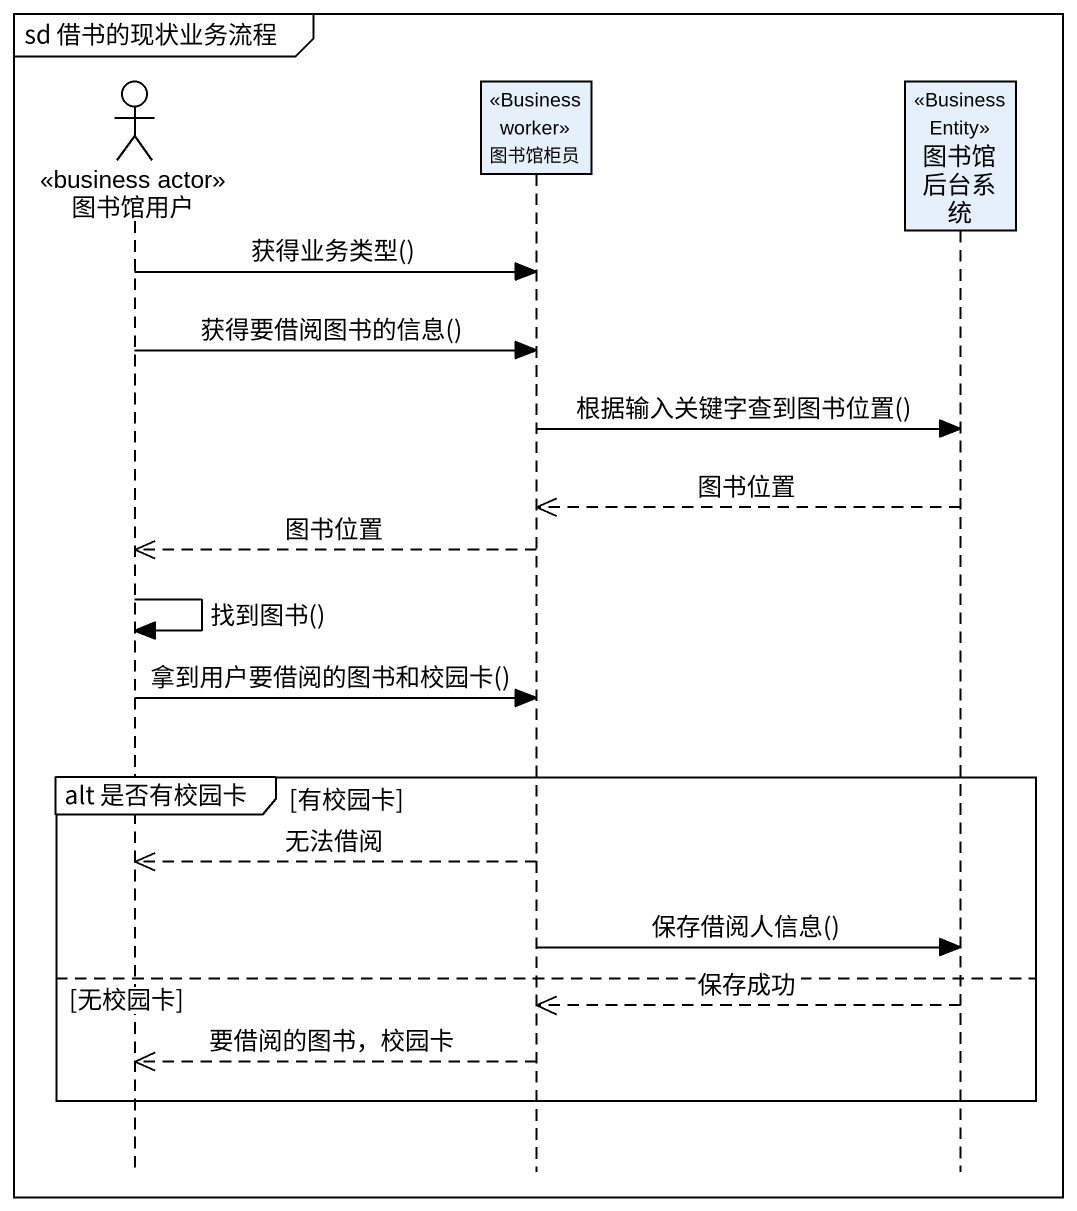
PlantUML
@startuml
mainframe sd 借书的现状业务流程
hide footbox
actor 图书馆用户 <<business actor>>
participant 图书馆柜员 <<Business worker>>
participant 图书馆后台系统 <<Business Entity>>

图书馆用户 -> 图书馆柜员 : 获得业务类型()
图书馆用户 -> 图书馆柜员 : 获得要借阅图书的信息()
图书馆柜员 -> 图书馆后台系统 : 根据输入关键字查到图书位置()
图书馆后台系统 -->> 图书馆柜员 : 图书位置
图书馆柜员 -->> 图书馆用户 : 图书位置
图书馆用户 -> 图书馆用户 : 找到图书()
图书馆用户 -> 图书馆柜员 : 拿到用户要借阅的图书和校园卡()
group alt 是否有校园卡 [有校园卡]
  图书馆柜员 -->> 图书馆用户 : 无法借阅
  图书馆柜员 -> 图书馆后台系统 : 保存借阅人信息()
else 无校园卡
  图书馆后台系统 -->> 图书馆柜员 : 保存成功
  图书馆柜员 -->> 图书馆用户 : 要借阅的图书，校园卡
end
@enduml
